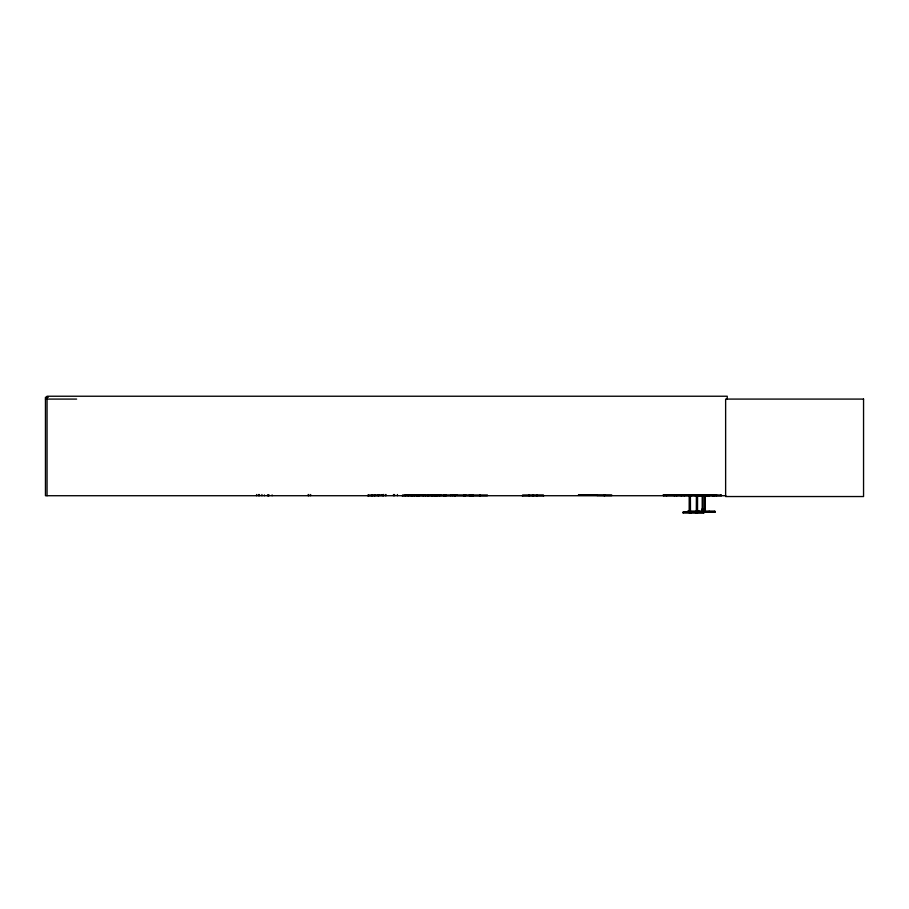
<?xml version="1.0" encoding="UTF-8"?>
<svg xmlns="http://www.w3.org/2000/svg" width="909" height="909" viewBox="0 0 909 909"><rect width="100%" height="100%" fill="white"/><g stroke="black" fill="none" stroke-linecap="round" stroke-linejoin="round"><path stroke-width="1.36" d="M456.795 494.985L487.372 494.985L487.36 495.723L456.784 495.621L456.886 494.985M471.407 495.689L471.407 494.939M472.748 495.689L472.748 494.985M699.203 495.689L699.214 494.939M713.815 495.689L713.838 494.712M698.351 495.598L698.385 494.916L721.098 494.985L721.155 495.621L721.042 494.916M431.173 495.621L431.218 494.712M431.48 494.985L431.434 495.621L431.582 494.712M435.309 494.985L435.309 495.519M695.396 512.017L695.453 512.767M700.725 494.985L700.782 495.723M712.565 495.621L712.361 494.916M444.399 494.985L444.456 495.723M416.686 494.985L416.742 495.723M522.175 495.723L543.9 495.723M367.713 495.723L382.269 495.519L382.28 494.939L382.348 495.723M368.134 495.621L368.225 494.928L368.281 495.723M378.11 495.723L378.189 494.712M378.61 494.985L378.678 495.723M378.587 495.598L378.542 494.712M371.997 494.985L371.929 495.621M402.039 495.723L455.704 495.621M411.209 494.985L411.129 495.621M455.807 494.985L402.619 494.985L402.698 495.723M712.304 495.621L712.19 494.962M714.894 495.291L663.081 495.485M665.899 495.485L666.74 495.7M674.194 495.7L674.683 495.723M676.41 495.7L677.25 495.485M681.716 495.723L681.023 495.723L681.682 495.7M684.761 495.291L684.261 495.7L684.761 494.962M691.965 494.962L691.794 495.7M663.309 494.962L695.499 494.962L694.999 495.7M703.577 512.017L683.216 511.972L714.985 512.119L715.019 511.358L687.659 511.358L687.659 512.176L715.019 512.176L714.985 511.415L687.693 511.415M712.861 495.621L712.929 494.939L712.974 495.723M533.481 495.621L533.56 494.939L533.606 495.723M48.291 397.256L45.45 397.256L45.45 495.723L725.814 495.723M45.45 399.085L76.629 399.085M368.213 494.985L382.269 494.985M406.721 495.11L424.889 495.11M665.729 495.11L683.886 495.11M406.675 495.325L424.946 495.325M578.363 495.348L596.634 495.348M663.002 495.485L721.496 495.723M705.339 508.926L702.066 508.926L702.066 511.358M690.045 511.744L696.749 511.744M470.294 495.621L470.396 494.712M423.276 495.621L423.196 494.985M684.534 495.723L684.261 495.7M663.922 495.7L663.047 495.291M427.514 495.598L427.503 494.712M423.719 495.598L423.696 494.985M414.572 495.621L414.606 494.985M440.876 495.598L440.865 494.985M691.351 511.949L691.442 512.665M473.259 495.621L473.214 494.985M437.752 494.928L437.695 495.723M532.515 494.939L532.458 495.723M425.742 494.985L425.685 495.723M414.163 494.939L414.118 495.723M452.852 494.939L452.807 495.723M716.667 494.939L716.644 495.723M702.68 494.939L702.657 495.723M714.144 495.621L714.144 494.985M699.532 495.621L699.532 494.985M471.498 495.621L471.498 494.985M727.234 399.085L727.234 396.233L47.052 396.233L47.052 495.723M714.872 494.962L714.872 495.712M714.519 511.358L714.519 512.176M714.258 494.712L714.258 495.723M709.554 511.358L709.554 512.176M709.418 494.712L709.418 495.723M708.929 494.712L708.85 495.723M708.884 511.358L708.918 512.176M707.986 494.712L707.986 495.723M707.566 494.712L707.566 495.723M707.054 494.712L707.054 495.723M706.816 494.712L706.816 495.723M706.554 494.712L706.554 495.723M706.304 494.712L706.304 495.723M706.088 494.712L706.088 495.723M705.611 494.712L705.611 495.723M705.202 494.655L705.339 511.358M704.452 494.655L704.452 511.358M703.521 511.358L703.521 512.767M702.964 494.655L702.964 509.972M703.021 511.358L703.021 512.176M702.214 494.655L702.214 511.358M699.657 511.358L699.657 512.176M699.157 511.358L699.157 512.176M698.521 511.358L698.521 512.176M697.885 511.358L697.885 512.176M697.601 511.335L697.646 512.767M697.555 494.666L697.533 512.767M697.214 511.335L697.214 512.767M697.135 494.666L697.135 512.767M696.919 511.335L696.976 512.767M696.828 494.666L696.749 512.767M696.408 494.666L696.317 512.767M691.329 511.949L691.329 512.767M690.431 511.335L690.465 512.767L690.385 494.666M690.045 511.335L690.045 512.767L689.965 494.666M689.658 494.666L689.658 512.767M689.567 511.335L689.567 512.767M689.238 494.666L689.192 512.767M688.158 511.358L688.158 512.176M683.261 511.949L683.261 512.767M604.701 494.712L604.633 495.723M604.121 494.712L604.19 495.723M543.355 495.723L543.355 494.916L522.641 494.985L522.709 495.723M537.014 494.712L537.014 495.723M536.64 494.712L536.64 495.723M529.436 494.712L529.436 495.723M529.061 494.712L529.061 495.723M480.304 494.712L480.327 495.723M473.157 494.916L473.157 495.723M470.532 494.712L470.532 495.723M469.601 494.916L469.601 495.723M469.328 494.916L469.328 495.723M465.613 494.712L465.613 495.723M465.442 494.712L465.442 495.723M464.499 494.916L464.499 495.723L464.363 494.712M455.898 494.916L455.898 495.723M454.966 494.712L454.966 495.723M454.784 494.712L454.784 495.723M450.807 494.916L450.807 495.723M446.08 494.712L446.08 495.723M445.671 494.712L445.671 495.723M443.467 494.916L443.467 495.723M439.592 494.712L439.592 495.723M439.172 494.712L439.172 495.723M436.411 494.712L436.411 495.723M435.9 494.712L435.9 495.723M434.297 494.712L434.297 495.723M434.161 494.712L434.025 495.723M432.457 494.916L432.457 495.723M428.843 494.916L428.843 495.723M427.866 494.712L427.866 495.723M423.117 494.916L423.117 495.723M419.106 494.712L419.106 495.723M418.708 494.712L418.708 495.723M417.651 494.712L417.651 495.723M417.356 494.712L417.356 495.723M412.152 494.712L412.152 495.723M411.754 494.712L411.754 495.723M411.288 494.916L411.288 495.723M408.459 494.712L408.459 495.723M408.164 494.712L408.164 495.723M405.175 494.916L405.175 495.723M397.403 494.507L397.403 495.723M394.574 494.507L394.574 495.723M393.483 494.507L393.483 495.723M386.086 494.507L386.086 495.723M385.302 494.507L385.302 495.723M383.473 494.507L383.473 495.723M383.246 494.507L383.246 495.723M374.803 494.712L374.803 495.723M374.44 494.712L374.44 495.723M372.076 494.916L372.076 495.723M310.651 494.507L310.651 495.723M308.821 494.507L308.821 495.723M308.196 494.507L308.196 495.723M272.121 494.916L272.121 495.723M269.087 494.916L269.087 495.723M267.485 494.916L267.485 495.723M264.394 494.916L264.394 495.723M261.928 494.507L261.928 495.723M259.463 494.507L259.463 495.723M258.372 494.507L258.372 495.723M256.622 494.507L256.622 495.723M597.054 495.519L611.768 495.621L611.677 494.916L597.054 494.939L597.145 495.519M682.829 512.676L703.975 512.767L682.829 512.676M863.55 399.085L725.632 399.085L725.632 496.541L863.55 496.541L863.55 399.085M596.599 495.098L578.397 495.098L596.577 495.11M479.816 495.723L479.816 494.712L479.793 495.723M463.931 495.723L463.931 494.712L463.851 495.723M268.314 495.723L268.314 494.916L268.257 495.723"/></g></svg>
